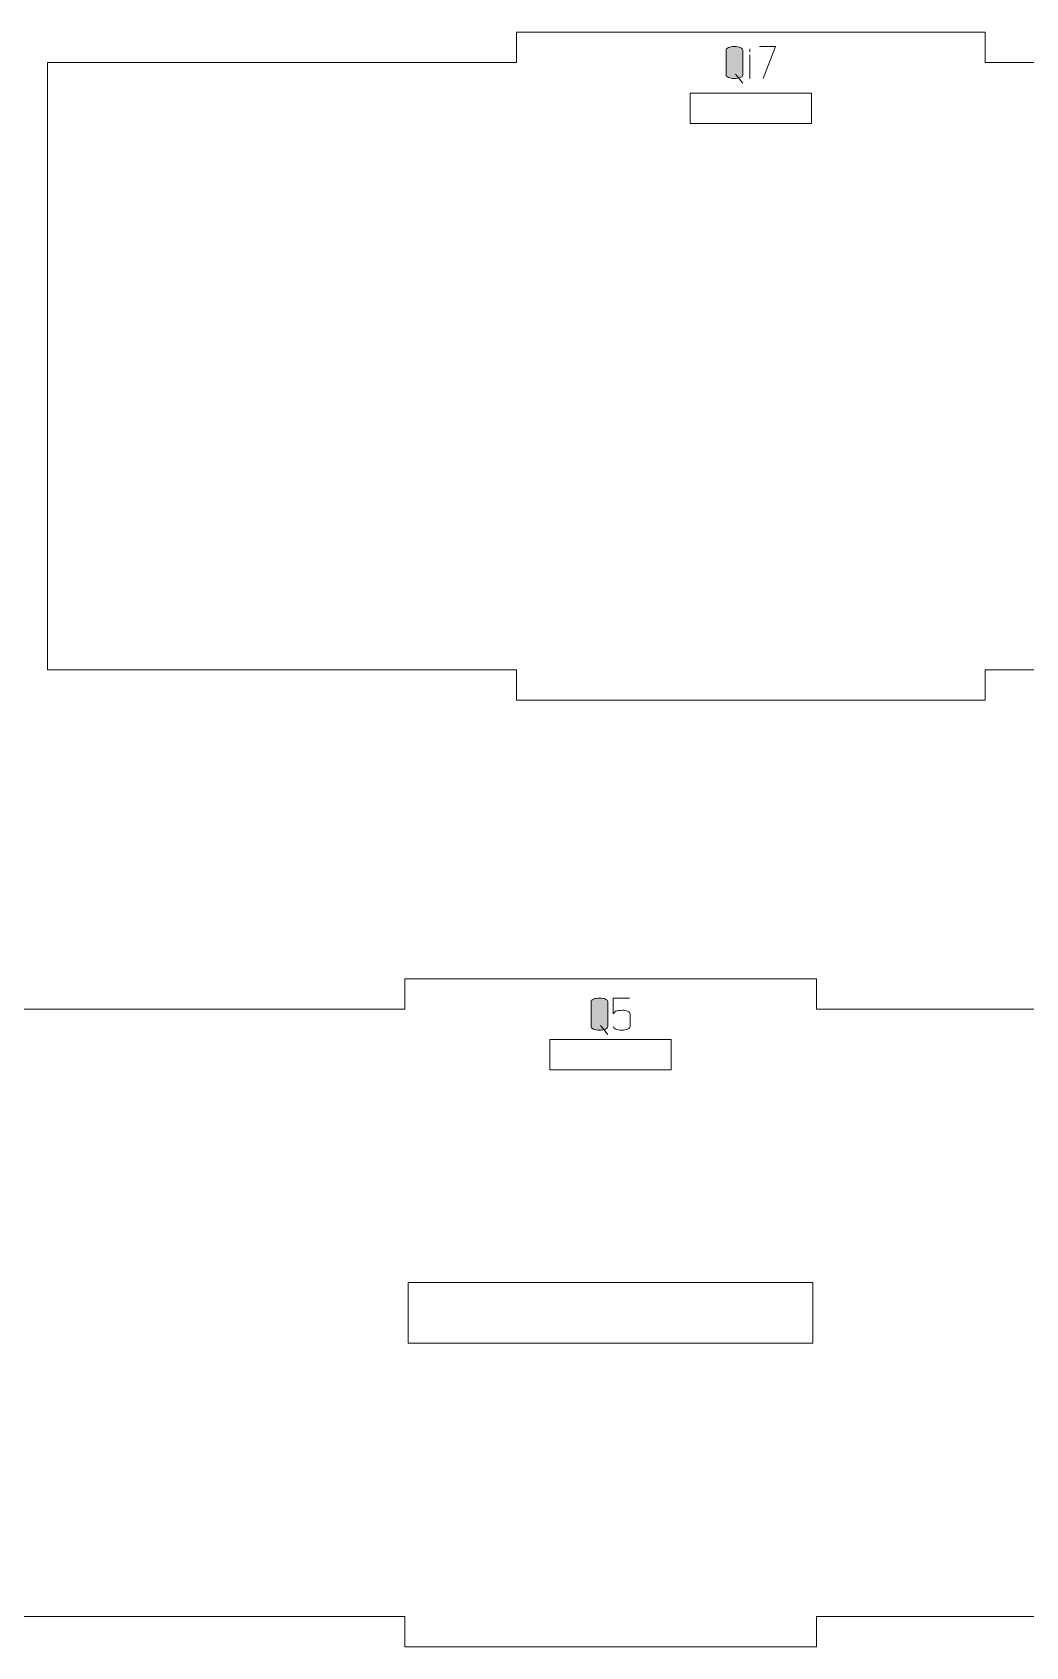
# Model space of a CAD drawing. Header units: centimetres. Extents: x -250 to 250, y -508 to 508.
# Drawn here: x 60.76 to 70.57, y 130.65 to 146.6 of the extents above; entities that cross this region are included whole.
import ezdxf

# ---------------------------------------------------------------- set-up
doc = ezdxf.new("R2010")
doc.units = ezdxf.units.CM
doc.header["$MEASUREMENT"] = 0
doc.layers.add('Capa 1', color=7, linetype='Continuous')

msp = doc.modelspace()

# ---------------------------------------------------------------- hatches: boundary and pattern name
at = {"layer": 'Capa 1', "true_color": 0x3e4095}
h = msp.add_hatch(color=175, dxfattribs=at)
edge = h.paths.add_edge_path()
edge.add_spline(control_points=[(67.61315, 146.18107), (67.61315, 146.17129), (67.62102, 146.16296), (67.63677, 146.15608), (67.65251, 146.1492), (67.67216, 146.14576), (67.6957, 146.14576), (67.71924, 146.14576), (67.73889, 146.1492), (67.75463, 146.15608), (67.77038, 146.16296), (67.77825, 146.17129), (67.77825, 146.18107), (67.77825, 146.18107), (67.77825, 146.42689), (67.77825, 146.42689), (67.77825, 146.43667), (67.77038, 146.445), (67.75463, 146.45188), (67.73889, 146.45876), (67.71924, 146.4622), (67.6957, 146.4622), (67.67216, 146.4622), (67.65251, 146.45876), (67.63677, 146.45188), (67.62102, 146.445), (67.61315, 146.43667), (67.61315, 146.42689), (67.61315, 146.42689), (67.61315, 146.18107), (67.61315, 146.18107)], knot_values=[0, 0, 0, 0, 0.1, 0.1, 0.1, 0.2, 0.2, 0.2, 0.3, 0.3, 0.3, 0.4, 0.4, 0.4, 0.5, 0.5, 0.5, 0.6, 0.6, 0.6, 0.7, 0.7, 0.7, 0.8, 0.8, 0.8, 0.9, 0.9, 0.9, 1, 1, 1, 1], degree=3, periodic=1)
h = msp.add_hatch(color=175, dxfattribs=at)
edge = h.paths.add_edge_path()
edge.add_spline(control_points=[(67.77825, 146.18107), (67.77825, 146.17129), (67.77038, 146.16296), (67.75463, 146.15608), (67.73889, 146.1492), (67.71924, 146.14576), (67.6957, 146.14576), (67.67216, 146.14576), (67.65251, 146.1492), (67.63677, 146.15608), (67.62102, 146.16296), (67.61315, 146.17129), (67.61315, 146.18107), (67.61315, 146.18107), (67.61315, 146.42689), (67.61315, 146.42689), (67.61315, 146.43667), (67.62102, 146.445), (67.63677, 146.45188), (67.65251, 146.45876), (67.67216, 146.4622), (67.6957, 146.4622), (67.71924, 146.4622), (67.73889, 146.45876), (67.75463, 146.45188), (67.77038, 146.445), (67.77825, 146.43667), (67.77825, 146.42689), (67.77825, 146.42689), (67.77825, 146.18107), (67.77825, 146.18107)], knot_values=[0, 0, 0, 0, 0.1, 0.1, 0.1, 0.2, 0.2, 0.2, 0.3, 0.3, 0.3, 0.4, 0.4, 0.4, 0.5, 0.5, 0.5, 0.6, 0.6, 0.6, 0.7, 0.7, 0.7, 0.8, 0.8, 0.8, 0.9, 0.9, 0.9, 1, 1, 1, 1], degree=3, periodic=1)
h = msp.add_hatch(color=175, dxfattribs=at)
edge = h.paths.add_edge_path()
edge.add_spline(control_points=[(67.84841, 146.40854), (67.84841, 146.40854), (67.84887, 146.4411), (67.84887, 146.4411), (67.84887, 146.4411), (67.84841, 146.40854), (67.84841, 146.40854)], knot_values=[0, 0, 0, 0, 0.5, 0.5, 0.5, 1, 1, 1, 1], degree=3, periodic=1)
h = msp.add_hatch(color=175, dxfattribs=at)
edge = h.paths.add_edge_path()
edge.add_spline(control_points=[(67.98187, 146.14576), (67.98187, 146.14576), (68.10295, 146.4622), (68.10295, 146.4622), (68.10295, 146.4622), (67.94335, 146.4622), (67.94335, 146.4622), (67.94335, 146.4622), (68.10295, 146.4622), (68.10295, 146.4622), (68.10295, 146.4622), (67.98187, 146.14576), (67.98187, 146.14576)], knot_values=[0, 0, 0, 0, 0.25, 0.25, 0.25, 0.5, 0.5, 0.5, 0.75, 0.75, 0.75, 1, 1, 1, 1], degree=3, periodic=1)
h = msp.add_hatch(color=175, dxfattribs=at)
edge = h.paths.add_edge_path()
edge.add_spline(control_points=[(67.84841, 146.14576), (67.84841, 146.14576), (67.84841, 146.37965), (67.84841, 146.37965), (67.84841, 146.37965), (67.84841, 146.14576), (67.84841, 146.14576)], knot_values=[0, 0, 0, 0, 0.5, 0.5, 0.5, 1, 1, 1, 1], degree=3, periodic=1)
h = msp.add_hatch(color=175, dxfattribs=at)
edge = h.paths.add_edge_path()
edge.add_spline(control_points=[(67.77779, 146.10082), (67.77779, 146.10082), (67.70717, 146.19025), (67.70717, 146.19025), (67.70717, 146.19025), (67.77779, 146.10082), (67.77779, 146.10082)], knot_values=[0, 0, 0, 0, 0.5, 0.5, 0.5, 1, 1, 1, 1], degree=3, periodic=1)
h = msp.add_hatch(color=175, dxfattribs=at)
edge = h.paths.add_edge_path()
edge.add_spline(control_points=[(66.27952, 136.78001), (66.27952, 136.77023), (66.28739, 136.7619), (66.30314, 136.75502), (66.31888, 136.74814), (66.33853, 136.7447), (66.36207, 136.7447), (66.38561, 136.7447), (66.40526, 136.74814), (66.421, 136.75502), (66.43675, 136.7619), (66.44462, 136.77023), (66.44462, 136.78001), (66.44462, 136.78001), (66.44462, 137.02583), (66.44462, 137.02583), (66.44462, 137.03561), (66.43675, 137.04394), (66.421, 137.05082), (66.40526, 137.0577), (66.38561, 137.06114), (66.36207, 137.06114), (66.33853, 137.06114), (66.31888, 137.0577), (66.30314, 137.05082), (66.28739, 137.04394), (66.27952, 137.03561), (66.27952, 137.02583), (66.27952, 137.02583), (66.27952, 136.78001), (66.27952, 136.78001)], knot_values=[0, 0, 0, 0, 0.1, 0.1, 0.1, 0.2, 0.2, 0.2, 0.3, 0.3, 0.3, 0.4, 0.4, 0.4, 0.5, 0.5, 0.5, 0.6, 0.6, 0.6, 0.7, 0.7, 0.7, 0.8, 0.8, 0.8, 0.9, 0.9, 0.9, 1, 1, 1, 1], degree=3, periodic=1)
h = msp.add_hatch(color=175, dxfattribs=at)
edge = h.paths.add_edge_path()
edge.add_spline(control_points=[(66.44462, 136.78001), (66.44462, 136.77023), (66.43675, 136.7619), (66.421, 136.75502), (66.40526, 136.74814), (66.38561, 136.7447), (66.36207, 136.7447), (66.33853, 136.7447), (66.31888, 136.74814), (66.30314, 136.75502), (66.28739, 136.7619), (66.27952, 136.77023), (66.27952, 136.78001), (66.27952, 136.78001), (66.27952, 137.02583), (66.27952, 137.02583), (66.27952, 137.03561), (66.28739, 137.04394), (66.30314, 137.05082), (66.31888, 137.0577), (66.33853, 137.06114), (66.36207, 137.06114), (66.38561, 137.06114), (66.40526, 137.0577), (66.421, 137.05082), (66.43675, 137.04394), (66.44462, 137.03561), (66.44462, 137.02583), (66.44462, 137.02583), (66.44462, 136.78001), (66.44462, 136.78001)], knot_values=[0, 0, 0, 0, 0.1, 0.1, 0.1, 0.2, 0.2, 0.2, 0.3, 0.3, 0.3, 0.4, 0.4, 0.4, 0.5, 0.5, 0.5, 0.6, 0.6, 0.6, 0.7, 0.7, 0.7, 0.8, 0.8, 0.8, 0.9, 0.9, 0.9, 1, 1, 1, 1], degree=3, periodic=1)
h = msp.add_hatch(color=175, dxfattribs=at)
edge = h.paths.add_edge_path()
edge.add_spline(control_points=[(66.5822, 136.7447), (66.55866, 136.7447), (66.53901, 136.74814), (66.52327, 136.75502), (66.50752, 136.7619), (66.49965, 136.77023), (66.49965, 136.78001), (66.49965, 136.77023), (66.50752, 136.7619), (66.52327, 136.75502), (66.53901, 136.74814), (66.55866, 136.7447), (66.5822, 136.7447), (66.60574, 136.7447), (66.62539, 136.74814), (66.64113, 136.75502), (66.65688, 136.7619), (66.66475, 136.77023), (66.66475, 136.78001), (66.66475, 136.78001), (66.66475, 136.90567), (66.66475, 136.90567), (66.66475, 136.91546), (66.65688, 136.92379), (66.64113, 136.93067), (66.62539, 136.93755), (66.60574, 136.94099), (66.5822, 136.94099), (66.5608, 136.93915), (66.54429, 136.9367), (66.53267, 136.93365), (66.52105, 136.93059), (66.51005, 136.92126), (66.49965, 136.90567), (66.49965, 136.90567), (66.49965, 137.06114), (66.49965, 137.06114), (66.49965, 137.06114), (66.65925, 137.06114), (66.65925, 137.06114), (66.65925, 137.06114), (66.49965, 137.06114), (66.49965, 137.06114), (66.49965, 137.06114), (66.49965, 136.90567), (66.49965, 136.90567), (66.51005, 136.92126), (66.52105, 136.93059), (66.53267, 136.93365), (66.54429, 136.9367), (66.5608, 136.93915), (66.5822, 136.94099), (66.60574, 136.94099), (66.62539, 136.93755), (66.64113, 136.93067), (66.65688, 136.92379), (66.66475, 136.91546), (66.66475, 136.90567), (66.66475, 136.90567), (66.66475, 136.78001), (66.66475, 136.78001), (66.66475, 136.77023), (66.65688, 136.7619), (66.64113, 136.75502), (66.62539, 136.74814), (66.60574, 136.7447), (66.5822, 136.7447)], knot_values=[0, 0, 0, 0, 0.04545455, 0.04545455, 0.04545455, 0.09090909, 0.09090909, 0.09090909, 0.13636364, 0.13636364, 0.13636364, 0.18181818, 0.18181818, 0.18181818, 0.22727273, 0.22727273, 0.22727273, 0.27272727, 0.27272727, 0.27272727, 0.31818182, 0.31818182, 0.31818182, 0.36363636, 0.36363636, 0.36363636, 0.40909091, 0.40909091, 0.40909091, 0.45454545, 0.45454545, 0.45454545, 0.5, 0.5, 0.5, 0.54545455, 0.54545455, 0.54545455, 0.59090909, 0.59090909, 0.59090909, 0.63636364, 0.63636364, 0.63636364, 0.68181818, 0.68181818, 0.68181818, 0.72727273, 0.72727273, 0.72727273, 0.77272727, 0.77272727, 0.77272727, 0.81818182, 0.81818182, 0.81818182, 0.86363636, 0.86363636, 0.86363636, 0.90909091, 0.90909091, 0.90909091, 0.95454545, 0.95454545, 0.95454545, 1, 1, 1, 1], degree=3, periodic=1)
h = msp.add_hatch(color=175, dxfattribs=at)
edge = h.paths.add_edge_path()
edge.add_spline(control_points=[(66.44416, 136.69976), (66.44416, 136.69976), (66.37354, 136.78919), (66.37354, 136.78919), (66.37354, 136.78919), (66.44416, 136.69976), (66.44416, 136.69976)], knot_values=[0, 0, 0, 0, 0.5, 0.5, 0.5, 1, 1, 1, 1], degree=3, periodic=1)

# ---------------------------------------------------------------- linework, layer by layer
at = {"layer": 'Capa 1', "color": 240, "lineweight": 20}
for points, knots in [([(60.90825, 146.30296), (60.90825, 146.30296), (60.90825, 140.30296), (60.90825, 140.30296), (60.90825, 140.30296), (65.54145, 140.30296), (65.54145, 140.30296), (65.54145, 140.30296), (65.54145, 140.00296), (65.54145, 140.00296), (65.54145, 140.00296), (70.17465, 140.00296), (70.17465, 140.00296), (70.17465, 140.00296), (70.17465, 140.30296), (70.17465, 140.30296), (70.17465, 140.30296), (74.80785, 140.30296), (74.80785, 140.30296), (74.80785, 140.30296), (74.80785, 146.30296), (74.80785, 146.30296), (74.80785, 146.30296), (70.17465, 146.30296), (70.17465, 146.30296), (70.17465, 146.30296), (70.17465, 146.60296), (70.17465, 146.60296), (70.17465, 146.60296), (65.54145, 146.60296), (65.54145, 146.60296), (65.54145, 146.60296), (65.54145, 146.30296), (65.54145, 146.30296), (65.54145, 146.30296), (60.90825, 146.30296), (60.90825, 146.30296)], [0, 0, 0, 0, 0.08333333, 0.08333333, 0.08333333, 0.16666667, 0.16666667, 0.16666667, 0.25, 0.25, 0.25, 0.33333333, 0.33333333, 0.33333333, 0.41666667, 0.41666667, 0.41666667, 0.5, 0.5, 0.5, 0.58333333, 0.58333333, 0.58333333, 0.66666667, 0.66666667, 0.66666667, 0.75, 0.75, 0.75, 0.83333333, 0.83333333, 0.83333333, 0.91666667, 0.91666667, 0.91666667, 1, 1, 1, 1]), ([(67.25805, 145.70297), (67.25805, 145.70297), (68.45805, 145.70297), (68.45805, 145.70297), (68.45805, 145.70297), (68.45805, 146.00297), (68.45805, 146.00297), (68.45805, 146.00297), (67.25805, 146.00297), (67.25805, 146.00297), (67.25805, 146.00297), (67.25805, 145.70297), (67.25805, 145.70297)], [0, 0, 0, 0, 0.25, 0.25, 0.25, 0.5, 0.5, 0.5, 0.75, 0.75, 0.75, 1, 1, 1, 1]), ([(60.371, 136.9527), (60.371, 136.9527), (60.371, 130.9527), (60.371, 130.9527), (60.371, 130.9527), (64.43843, 130.9527), (64.43843, 130.9527), (64.43843, 130.9527), (64.43843, 130.6527), (64.43843, 130.6527), (64.43843, 130.6527), (68.50585, 130.6527), (68.50585, 130.6527), (68.50585, 130.6527), (68.50585, 130.9527), (68.50585, 130.9527), (68.50585, 130.9527), (72.57327, 130.9527), (72.57327, 130.9527), (72.57327, 130.9527), (72.57327, 136.9527), (72.57327, 136.9527), (72.57327, 136.9527), (68.50585, 136.9527), (68.50585, 136.9527), (68.50585, 136.9527), (68.50585, 137.2527), (68.50585, 137.2527), (68.50585, 137.2527), (64.43843, 137.2527), (64.43843, 137.2527), (64.43843, 137.2527), (64.43843, 136.9527), (64.43843, 136.9527), (64.43843, 136.9527), (60.371, 136.9527), (60.371, 136.9527)], [0, 0, 0, 0, 0.08333333, 0.08333333, 0.08333333, 0.16666667, 0.16666667, 0.16666667, 0.25, 0.25, 0.25, 0.33333333, 0.33333333, 0.33333333, 0.41666667, 0.41666667, 0.41666667, 0.5, 0.5, 0.5, 0.58333333, 0.58333333, 0.58333333, 0.66666667, 0.66666667, 0.66666667, 0.75, 0.75, 0.75, 0.83333333, 0.83333333, 0.83333333, 0.91666667, 0.91666667, 0.91666667, 1, 1, 1, 1]), ([(65.87214, 136.35297), (65.87214, 136.35297), (67.07214, 136.35297), (67.07214, 136.35297), (67.07214, 136.35297), (67.07214, 136.65297), (67.07214, 136.65297), (67.07214, 136.65297), (65.87214, 136.65297), (65.87214, 136.65297), (65.87214, 136.65297), (65.87214, 136.35297), (65.87214, 136.35297)], [0, 0, 0, 0, 0.25, 0.25, 0.25, 0.5, 0.5, 0.5, 0.75, 0.75, 0.75, 1, 1, 1, 1]), ([(64.47214, 134.2527), (64.47214, 134.2527), (68.47214, 134.2527), (68.47214, 134.2527), (68.47214, 134.2527), (68.47214, 133.6527), (68.47214, 133.6527), (68.47214, 133.6527), (64.47214, 133.6527), (64.47214, 133.6527), (64.47214, 133.6527), (64.47214, 134.2527), (64.47214, 134.2527)], [0, 0, 0, 0, 0.25, 0.25, 0.25, 0.5, 0.5, 0.5, 0.75, 0.75, 0.75, 1, 1, 1, 1])]:
    msp.add_open_spline(points, degree=3, knots=knots, dxfattribs=at)
at = {"layer": 'Capa 1', "color": 114, "lineweight": 9}
for points, knots in [([(67.61315, 146.18107), (67.61315, 146.17129), (67.62102, 146.16296), (67.63677, 146.15608), (67.65251, 146.1492), (67.67216, 146.14576), (67.6957, 146.14576), (67.71924, 146.14576), (67.73889, 146.1492), (67.75463, 146.15608), (67.77038, 146.16296), (67.77825, 146.17129), (67.77825, 146.18107), (67.77825, 146.18107), (67.77825, 146.42689), (67.77825, 146.42689), (67.77825, 146.43667), (67.77038, 146.445), (67.75463, 146.45188), (67.73889, 146.45876), (67.71924, 146.4622), (67.6957, 146.4622), (67.67216, 146.4622), (67.65251, 146.45876), (67.63677, 146.45188), (67.62102, 146.445), (67.61315, 146.43667), (67.61315, 146.42689), (67.61315, 146.42689), (67.61315, 146.18107), (67.61315, 146.18107)], [0, 0, 0, 0, 0.1, 0.1, 0.1, 0.2, 0.2, 0.2, 0.3, 0.3, 0.3, 0.4, 0.4, 0.4, 0.5, 0.5, 0.5, 0.6, 0.6, 0.6, 0.7, 0.7, 0.7, 0.8, 0.8, 0.8, 0.9, 0.9, 0.9, 1, 1, 1, 1]), ([(67.77825, 146.18107), (67.77825, 146.17129), (67.77038, 146.16296), (67.75463, 146.15608), (67.73889, 146.1492), (67.71924, 146.14576), (67.6957, 146.14576), (67.67216, 146.14576), (67.65251, 146.1492), (67.63677, 146.15608), (67.62102, 146.16296), (67.61315, 146.17129), (67.61315, 146.18107), (67.61315, 146.18107), (67.61315, 146.42689), (67.61315, 146.42689), (67.61315, 146.43667), (67.62102, 146.445), (67.63677, 146.45188), (67.65251, 146.45876), (67.67216, 146.4622), (67.6957, 146.4622), (67.71924, 146.4622), (67.73889, 146.45876), (67.75463, 146.45188), (67.77038, 146.445), (67.77825, 146.43667), (67.77825, 146.42689), (67.77825, 146.42689), (67.77825, 146.18107), (67.77825, 146.18107)], [0, 0, 0, 0, 0.1, 0.1, 0.1, 0.2, 0.2, 0.2, 0.3, 0.3, 0.3, 0.4, 0.4, 0.4, 0.5, 0.5, 0.5, 0.6, 0.6, 0.6, 0.7, 0.7, 0.7, 0.8, 0.8, 0.8, 0.9, 0.9, 0.9, 1, 1, 1, 1]), ([(67.84841, 146.40854), (67.84841, 146.40854), (67.84887, 146.4411), (67.84887, 146.4411), (67.84887, 146.4411), (67.84841, 146.40854), (67.84841, 146.40854)], [0, 0, 0, 0, 0.5, 0.5, 0.5, 1, 1, 1, 1]), ([(67.98187, 146.14576), (67.98187, 146.14576), (68.10295, 146.4622), (68.10295, 146.4622), (68.10295, 146.4622), (67.94335, 146.4622), (67.94335, 146.4622), (67.94335, 146.4622), (68.10295, 146.4622), (68.10295, 146.4622), (68.10295, 146.4622), (67.98187, 146.14576), (67.98187, 146.14576)], [0, 0, 0, 0, 0.25, 0.25, 0.25, 0.5, 0.5, 0.5, 0.75, 0.75, 0.75, 1, 1, 1, 1]), ([(67.84841, 146.14576), (67.84841, 146.14576), (67.84841, 146.37965), (67.84841, 146.37965), (67.84841, 146.37965), (67.84841, 146.14576), (67.84841, 146.14576)], [0, 0, 0, 0, 0.5, 0.5, 0.5, 1, 1, 1, 1]), ([(67.77779, 146.10082), (67.77779, 146.10082), (67.70717, 146.19025), (67.70717, 146.19025), (67.70717, 146.19025), (67.77779, 146.10082), (67.77779, 146.10082)], [0, 0, 0, 0, 0.5, 0.5, 0.5, 1, 1, 1, 1]), ([(66.27952, 136.78001), (66.27952, 136.77023), (66.28739, 136.7619), (66.30314, 136.75502), (66.31888, 136.74814), (66.33853, 136.7447), (66.36207, 136.7447), (66.38561, 136.7447), (66.40526, 136.74814), (66.421, 136.75502), (66.43675, 136.7619), (66.44462, 136.77023), (66.44462, 136.78001), (66.44462, 136.78001), (66.44462, 137.02583), (66.44462, 137.02583), (66.44462, 137.03561), (66.43675, 137.04394), (66.421, 137.05082), (66.40526, 137.0577), (66.38561, 137.06114), (66.36207, 137.06114), (66.33853, 137.06114), (66.31888, 137.0577), (66.30314, 137.05082), (66.28739, 137.04394), (66.27952, 137.03561), (66.27952, 137.02583), (66.27952, 137.02583), (66.27952, 136.78001), (66.27952, 136.78001)], [0, 0, 0, 0, 0.1, 0.1, 0.1, 0.2, 0.2, 0.2, 0.3, 0.3, 0.3, 0.4, 0.4, 0.4, 0.5, 0.5, 0.5, 0.6, 0.6, 0.6, 0.7, 0.7, 0.7, 0.8, 0.8, 0.8, 0.9, 0.9, 0.9, 1, 1, 1, 1]), ([(66.44462, 136.78001), (66.44462, 136.77023), (66.43675, 136.7619), (66.421, 136.75502), (66.40526, 136.74814), (66.38561, 136.7447), (66.36207, 136.7447), (66.33853, 136.7447), (66.31888, 136.74814), (66.30314, 136.75502), (66.28739, 136.7619), (66.27952, 136.77023), (66.27952, 136.78001), (66.27952, 136.78001), (66.27952, 137.02583), (66.27952, 137.02583), (66.27952, 137.03561), (66.28739, 137.04394), (66.30314, 137.05082), (66.31888, 137.0577), (66.33853, 137.06114), (66.36207, 137.06114), (66.38561, 137.06114), (66.40526, 137.0577), (66.421, 137.05082), (66.43675, 137.04394), (66.44462, 137.03561), (66.44462, 137.02583), (66.44462, 137.02583), (66.44462, 136.78001), (66.44462, 136.78001)], [0, 0, 0, 0, 0.1, 0.1, 0.1, 0.2, 0.2, 0.2, 0.3, 0.3, 0.3, 0.4, 0.4, 0.4, 0.5, 0.5, 0.5, 0.6, 0.6, 0.6, 0.7, 0.7, 0.7, 0.8, 0.8, 0.8, 0.9, 0.9, 0.9, 1, 1, 1, 1]), ([(66.5822, 136.7447), (66.55866, 136.7447), (66.53901, 136.74814), (66.52327, 136.75502), (66.50752, 136.7619), (66.49965, 136.77023), (66.49965, 136.78001), (66.49965, 136.77023), (66.50752, 136.7619), (66.52327, 136.75502), (66.53901, 136.74814), (66.55866, 136.7447), (66.5822, 136.7447), (66.60574, 136.7447), (66.62539, 136.74814), (66.64113, 136.75502), (66.65688, 136.7619), (66.66475, 136.77023), (66.66475, 136.78001), (66.66475, 136.78001), (66.66475, 136.90567), (66.66475, 136.90567), (66.66475, 136.91546), (66.65688, 136.92379), (66.64113, 136.93067), (66.62539, 136.93755), (66.60574, 136.94099), (66.5822, 136.94099), (66.5608, 136.93915), (66.54429, 136.9367), (66.53267, 136.93365), (66.52105, 136.93059), (66.51005, 136.92126), (66.49965, 136.90567), (66.49965, 136.90567), (66.49965, 137.06114), (66.49965, 137.06114), (66.49965, 137.06114), (66.65925, 137.06114), (66.65925, 137.06114), (66.65925, 137.06114), (66.49965, 137.06114), (66.49965, 137.06114), (66.49965, 137.06114), (66.49965, 136.90567), (66.49965, 136.90567), (66.51005, 136.92126), (66.52105, 136.93059), (66.53267, 136.93365), (66.54429, 136.9367), (66.5608, 136.93915), (66.5822, 136.94099), (66.60574, 136.94099), (66.62539, 136.93755), (66.64113, 136.93067), (66.65688, 136.92379), (66.66475, 136.91546), (66.66475, 136.90567), (66.66475, 136.90567), (66.66475, 136.78001), (66.66475, 136.78001), (66.66475, 136.77023), (66.65688, 136.7619), (66.64113, 136.75502), (66.62539, 136.74814), (66.60574, 136.7447), (66.5822, 136.7447)], [0, 0, 0, 0, 0.04545455, 0.04545455, 0.04545455, 0.09090909, 0.09090909, 0.09090909, 0.13636364, 0.13636364, 0.13636364, 0.18181818, 0.18181818, 0.18181818, 0.22727273, 0.22727273, 0.22727273, 0.27272727, 0.27272727, 0.27272727, 0.31818182, 0.31818182, 0.31818182, 0.36363636, 0.36363636, 0.36363636, 0.40909091, 0.40909091, 0.40909091, 0.45454545, 0.45454545, 0.45454545, 0.5, 0.5, 0.5, 0.54545455, 0.54545455, 0.54545455, 0.59090909, 0.59090909, 0.59090909, 0.63636364, 0.63636364, 0.63636364, 0.68181818, 0.68181818, 0.68181818, 0.72727273, 0.72727273, 0.72727273, 0.77272727, 0.77272727, 0.77272727, 0.81818182, 0.81818182, 0.81818182, 0.86363636, 0.86363636, 0.86363636, 0.90909091, 0.90909091, 0.90909091, 0.95454545, 0.95454545, 0.95454545, 1, 1, 1, 1]), ([(66.44416, 136.69976), (66.44416, 136.69976), (66.37354, 136.78919), (66.37354, 136.78919), (66.37354, 136.78919), (66.44416, 136.69976), (66.44416, 136.69976)], [0, 0, 0, 0, 0.5, 0.5, 0.5, 1, 1, 1, 1])]:
    msp.add_open_spline(points, degree=3, knots=knots, dxfattribs=at)

doc.saveas('drawing.dxf')
